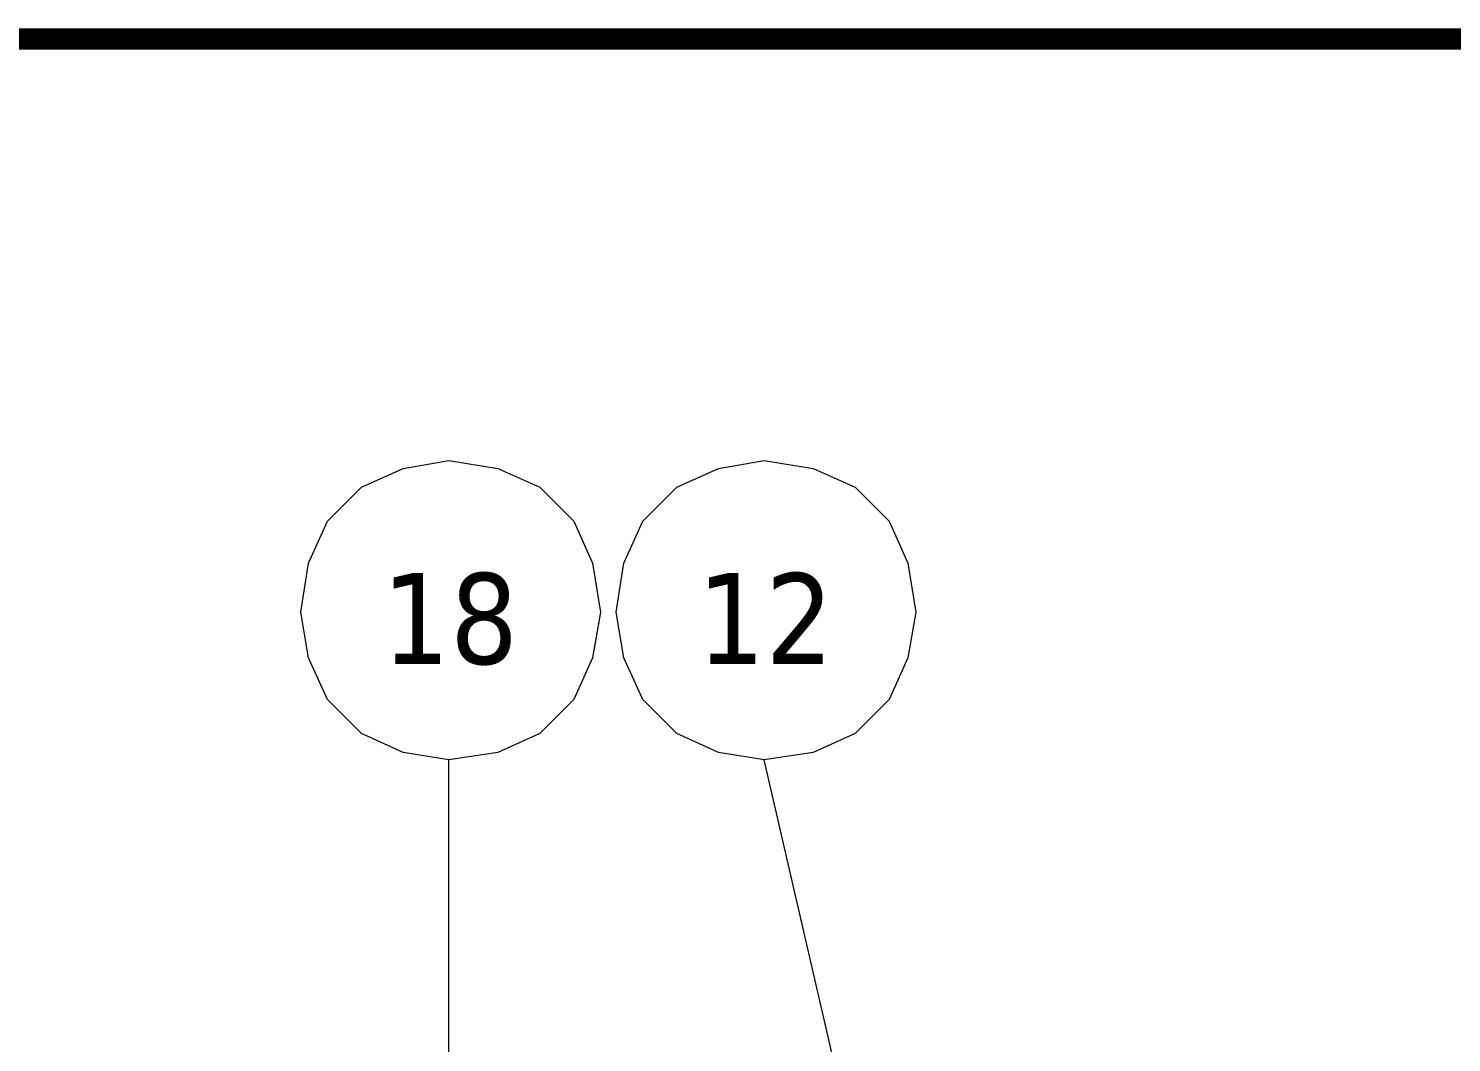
# Model space of a CAD drawing. Header units: millimetres. Extents: x 183355 to 194386, y -190559 to -183233.
# Drawn here: x 185369 to 185948, y -183888 to -183475 of the extents above; entities that cross this region are included whole.
import ezdxf

# ---------------------------------------------------------------- set-up
doc = ezdxf.new("R2010")
doc.units = ezdxf.units.MM
doc.header["$LTSCALE"] = 13
doc.layers.add('1', color=4, linetype='Continuous')
doc.layers.add('铁心', color=3, linetype='Continuous', lineweight=0)
doc.styles.add('Tahoma$001', font='tahoma.ttf', dxfattribs={"height": 2.159784})

msp = doc.modelspace()

# ---------------------------------------------------------------- linework, layer by layer
at = {"layer": '1', "const_width": 8.634}
msp.add_lwpolyline([(183995.863, -190287.936), (193468.183, -190287.936), (193468.183, -183479.706), (183995.863, -183479.706), (183995.863, -190287.936)], dxfattribs=at)
at = {"layer": '铁心'}
for points in [[(185479.846, -183713.089), (185482.858, -183693.21), (185490.689, -183676.042), (185504.544, -183662.188), (185521.41, -183654.658), (185540.084, -183651.345), (185559.962, -183654.658), (185577.13, -183662.188), (185590.985, -183676.042), (185598.514, -183693.21), (185601.827, -183713.089), (185598.514, -183731.762), (185590.985, -183748.629), (185577.13, -183762.483), (185559.962, -183770.314), (185540.084, -183773.326), (185521.41, -183770.314), (185504.544, -183762.483), (185490.689, -183748.629), (185482.858, -183731.762)], [(185608.207, -183713.089), (185611.219, -183693.21), (185619.049, -183676.042), (185632.904, -183662.188), (185649.771, -183654.658), (185668.444, -183651.345), (185688.323, -183654.658), (185705.49, -183662.188), (185719.345, -183676.042), (185726.875, -183693.21), (185730.188, -183713.089), (185726.875, -183731.762), (185719.345, -183748.629), (185705.49, -183762.483), (185688.323, -183770.314), (185668.444, -183773.326), (185649.771, -183770.314), (185632.904, -183762.483), (185619.049, -183748.629), (185611.219, -183731.762)]]:
    msp.add_lwpolyline(points, close=True, dxfattribs=at)
for points in [[(185540.084, -184431.121), (185540.084, -183773.326), (185540.084, -183773.326)], [(185816.416, -184414.261), (185668.444, -183773.326), (185668.444, -183773.326)]]:
    msp.add_lwpolyline(points, dxfattribs=at)

# ---------------------------------------------------------------- texts
at = {"layer": '铁心', "style": 'Tahoma$001'}
for s, p in [('18', (185512.796, -183734.172)), ('12', (185641.157, -183734.172))]:
    msp.add_text(s, height=36.9515, dxfattribs=at).set_placement(p)

doc.saveas('drawing.dxf')
